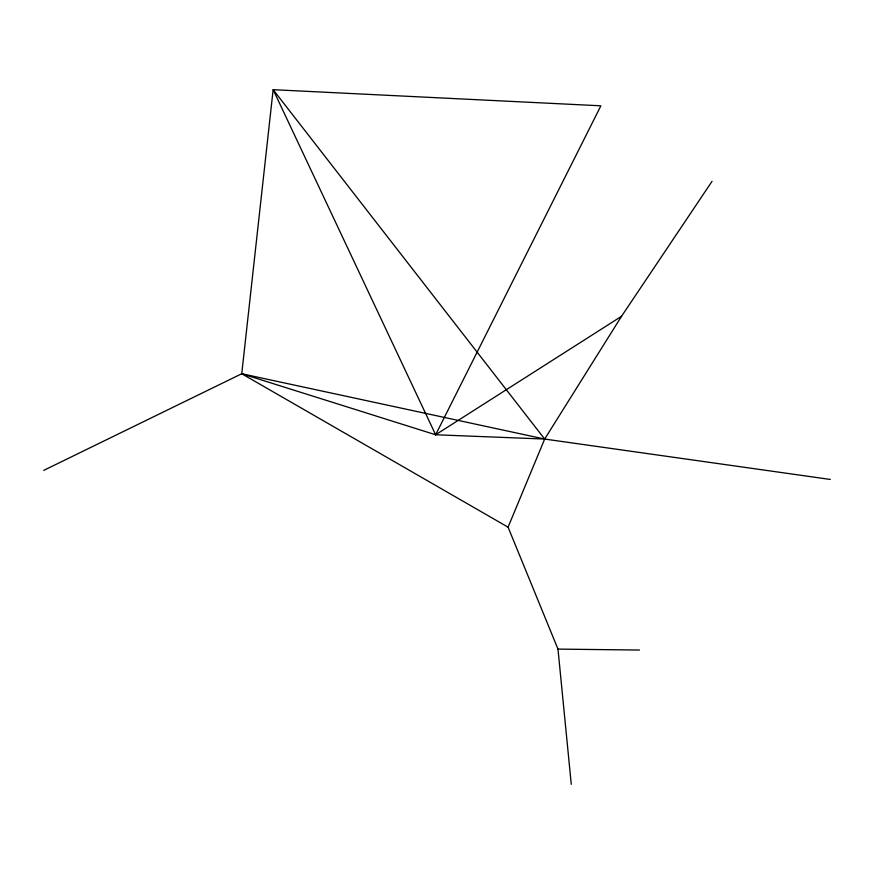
<?xml version="1.0" encoding="UTF-8"?>
<svg xmlns="http://www.w3.org/2000/svg" width="874" height="874" viewBox="0 0 874 874"><rect width="100%" height="100%" fill="white"/><g stroke="black" fill="none" stroke-linecap="round" stroke-linejoin="round"><path stroke-width="1.31" d="M571.268 784.317L557.983 649.109L508.078 527.175L241.748 373.744L273.147 89.683L600.875 105.809L435.634 434.771L241.748 373.744L43.7 470.398M508.078 527.175L544.666 439.054L621.545 316.279L712.059 181.289M830.3 479.444L544.666 439.054L273.147 89.683L435.634 434.771L621.545 316.279M557.983 649.109L639.517 650.038M435.634 434.771L544.666 439.054L241.748 373.744"/></g></svg>
